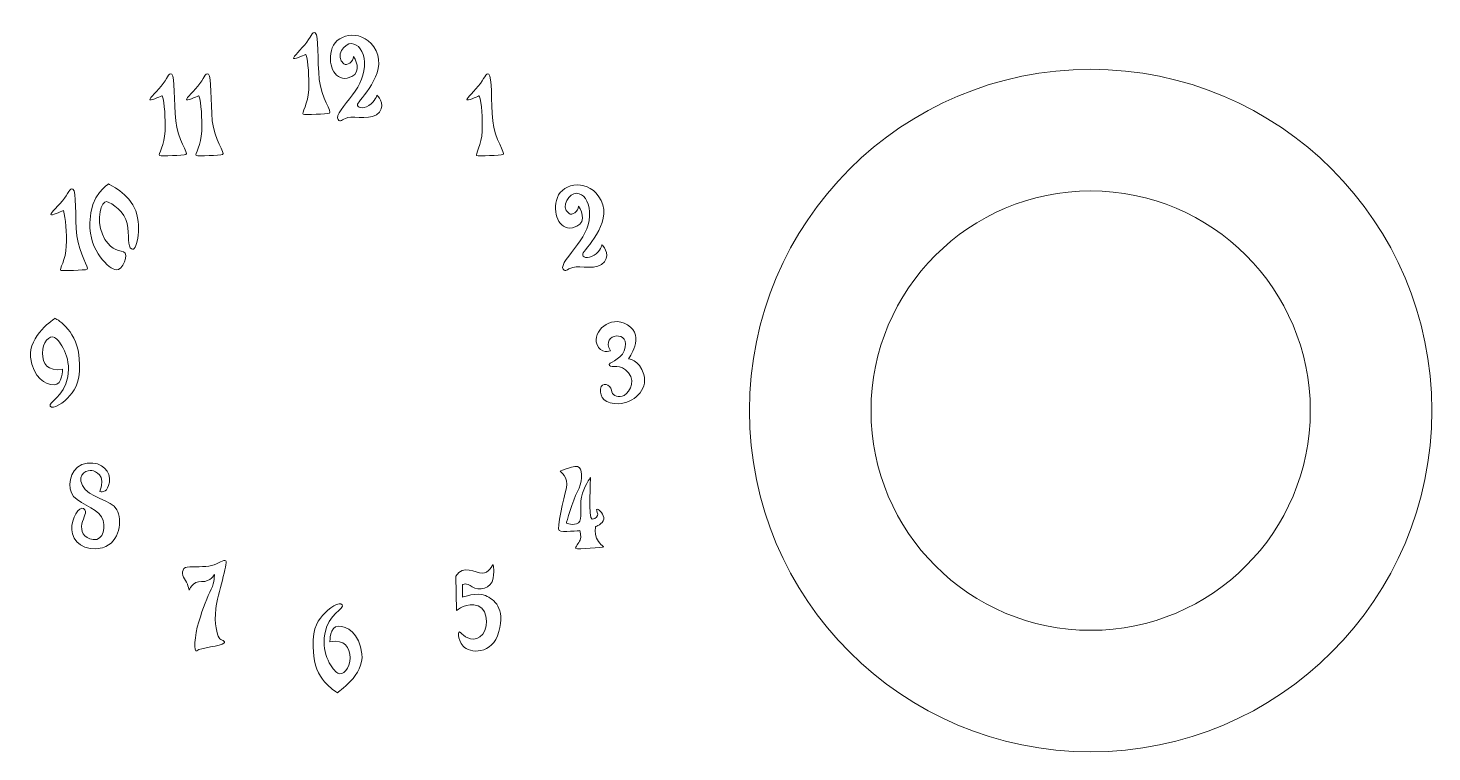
# Model space of a CAD drawing. Header units: inches. Extents: x -22.3 to 19.4, y -6.8 to 10.
# Drawn here: x -1.55 to 19.38, y -4.23 to 6.56 of the extents above; entities that cross this region are included whole.
import ezdxf

# ---------------------------------------------------------------- set-up
doc = ezdxf.new("R2010")
doc.units = ezdxf.units.IN
doc.header["$MEASUREMENT"] = 0
doc.layers.add('Layer 1', color=7, linetype='Continuous')

msp = doc.modelspace()

# ---------------------------------------------------------------- linework, layer by layer
at = {"layer": 'Layer 1', "color": 240, "lineweight": 9}
for points, knots in [([(2.592, 6.168), (2.592, 6.168), (2.445, 6.101), (2.413, 6.104), (2.413, 6.104), (2.381, 6.106), (2.48, 6.198), (2.576, 6.31), (2.576, 6.31), (2.673, 6.423), (2.683, 6.514), (2.734, 6.487), (2.734, 6.487), (2.785, 6.46), (2.764, 6.072), (2.793, 5.793), (2.793, 5.793), (2.823, 5.514), (2.986, 5.308), (2.946, 5.292), (2.946, 5.292), (2.906, 5.276), (2.579, 5.268), (2.552, 5.276), (2.552, 5.276), (2.525, 5.284), (2.63, 5.439), (2.635, 5.638), (2.635, 5.638), (2.641, 5.836), (2.63, 6.053), (2.592, 6.168)], [0, 0, 0, 0, 0.111111, 0.111111, 0.111111, 0.111111, 0.222222, 0.222222, 0.222222, 0.222222, 0.333333, 0.333333, 0.333333, 0.333333, 0.444444, 0.444444, 0.444444, 0.444444, 0.555556, 0.555556, 0.555556, 0.555556, 0.666667, 0.666667, 0.666667, 0.666667, 0.777778, 0.777778, 0.777778, 0.777778, 1, 1, 1, 1]), ([(3.16, 6.026), (3.203, 5.991), (3.302, 6.058), (3.302, 6.136), (3.302, 6.136), (3.369, 6.045), (3.417, 5.855), (3.211, 5.814), (3.211, 5.814), (3.005, 5.774), (2.906, 6.042), (2.986, 6.265), (2.986, 6.265), (3.067, 6.487), (3.468, 6.559), (3.64, 6.219), (3.64, 6.219), (3.811, 5.879), (3.377, 5.477), (3.364, 5.426), (3.364, 5.426), (3.351, 5.375), (3.436, 5.346), (3.533, 5.405), (3.533, 5.405), (3.629, 5.464), (3.651, 5.56), (3.651, 5.56), (3.651, 5.56), (3.651, 5.56), (3.785, 5.439), (3.688, 5.305), (3.688, 5.305), (3.592, 5.172), (3.321, 5.257), (3.219, 5.225), (3.219, 5.225), (3.117, 5.193), (3.115, 5.15), (3.072, 5.198), (3.072, 5.198), (3.029, 5.247), (3.168, 5.41), (3.286, 5.563), (3.286, 5.563), (3.404, 5.715), (3.474, 5.876), (3.466, 6.05), (3.466, 6.05), (3.458, 6.224), (3.372, 6.321), (3.273, 6.329), (3.273, 6.329), (3.174, 6.337), (3.016, 6.139), (3.16, 6.026)], [0, 0, 0, 0, 0.066667, 0.066667, 0.066667, 0.066667, 0.133333, 0.133333, 0.133333, 0.133333, 0.2, 0.2, 0.2, 0.2, 0.266667, 0.266667, 0.266667, 0.266667, 0.333333, 0.333333, 0.333333, 0.333333, 0.4, 0.4, 0.4, 0.4, 0.466667, 0.466667, 0.466667, 0.466667, 0.533333, 0.533333, 0.533333, 0.533333, 0.6, 0.6, 0.6, 0.6, 0.666667, 0.666667, 0.666667, 0.666667, 0.733333, 0.733333, 0.733333, 0.733333, 0.8, 0.8, 0.8, 0.8, 0.866667, 0.866667, 0.866667, 0.866667, 1, 1, 1, 1]), ([(0.452, 5.552), (0.452, 5.552), (0.305, 5.486), (0.272, 5.488), (0.272, 5.488), (0.24, 5.491), (0.339, 5.582), (0.436, 5.694), (0.436, 5.694), (0.532, 5.807), (0.543, 5.898), (0.594, 5.871), (0.594, 5.871), (0.645, 5.844), (0.623, 5.456), (0.653, 5.177), (0.653, 5.177), (0.682, 4.899), (0.846, 4.693), (0.806, 4.676), (0.806, 4.676), (0.765, 4.66), (0.439, 4.652), (0.412, 4.66), (0.412, 4.66), (0.385, 4.668), (0.489, 4.824), (0.495, 5.022), (0.495, 5.022), (0.5, 5.22), (0.489, 5.437), (0.452, 5.552)], [0, 0, 0, 0, 0.111111, 0.111111, 0.111111, 0.111111, 0.222222, 0.222222, 0.222222, 0.222222, 0.333333, 0.333333, 0.333333, 0.333333, 0.444444, 0.444444, 0.444444, 0.444444, 0.555556, 0.555556, 0.555556, 0.555556, 0.666667, 0.666667, 0.666667, 0.666667, 0.777778, 0.777778, 0.777778, 0.777778, 1, 1, 1, 1]), ([(0.998, 5.552), (0.998, 5.552), (0.851, 5.486), (0.819, 5.488), (0.819, 5.488), (0.787, 5.491), (0.886, 5.582), (0.982, 5.694), (0.982, 5.694), (1.079, 5.807), (1.09, 5.898), (1.14, 5.871), (1.14, 5.871), (1.191, 5.844), (1.17, 5.456), (1.199, 5.177), (1.199, 5.177), (1.229, 4.899), (1.392, 4.693), (1.352, 4.676), (1.352, 4.676), (1.312, 4.66), (0.985, 4.652), (0.958, 4.66), (0.958, 4.66), (0.931, 4.668), (1.036, 4.824), (1.041, 5.022), (1.041, 5.022), (1.047, 5.22), (1.036, 5.437), (0.998, 5.552)], [0, 0, 0, 0, 0.111111, 0.111111, 0.111111, 0.111111, 0.222222, 0.222222, 0.222222, 0.222222, 0.333333, 0.333333, 0.333333, 0.333333, 0.444444, 0.444444, 0.444444, 0.444444, 0.555556, 0.555556, 0.555556, 0.555556, 0.666667, 0.666667, 0.666667, 0.666667, 0.777778, 0.777778, 0.777778, 0.777778, 1, 1, 1, 1]), ([(5.178, 5.552), (5.178, 5.552), (5.031, 5.486), (4.999, 5.488), (4.999, 5.488), (4.967, 5.491), (5.066, 5.582), (5.162, 5.694), (5.162, 5.694), (5.259, 5.807), (5.27, 5.898), (5.32, 5.871), (5.32, 5.871), (5.371, 5.844), (5.35, 5.456), (5.379, 5.177), (5.379, 5.177), (5.409, 4.899), (5.572, 4.693), (5.532, 4.676), (5.532, 4.676), (5.492, 4.66), (5.165, 4.652), (5.138, 4.66), (5.138, 4.66), (5.112, 4.668), (5.216, 4.824), (5.221, 5.022), (5.221, 5.022), (5.227, 5.22), (5.216, 5.437), (5.178, 5.552)], [0, 0, 0, 0, 0.111111, 0.111111, 0.111111, 0.111111, 0.222222, 0.222222, 0.222222, 0.222222, 0.333333, 0.333333, 0.333333, 0.333333, 0.444444, 0.444444, 0.444444, 0.444444, 0.555556, 0.555556, 0.555556, 0.555556, 0.666667, 0.666667, 0.666667, 0.666667, 0.777778, 0.777778, 0.777778, 0.777778, 1, 1, 1, 1]), ([(14.29, 5.945), (17.098, 5.945), (19.375, 3.668), (19.375, 0.859), (19.375, 0.859), (19.375, -1.95), (17.098, -4.226), (14.29, -4.226), (14.29, -4.226), (11.481, -4.226), (9.204, -1.95), (9.204, 0.859), (9.204, 0.859), (9.204, 3.668), (11.481, 5.945), (14.29, 5.945)], [0, 0, 0, 0, 0.2, 0.2, 0.2, 0.2, 0.4, 0.4, 0.4, 0.4, 0.6, 0.6, 0.6, 0.6, 1, 1, 1, 1]), ([(-1.02, 3.841), (-1.02, 3.841), (-1.167, 3.774), (-1.2, 3.777), (-1.2, 3.777), (-1.232, 3.78), (-1.133, 3.871), (-1.036, 3.983), (-1.036, 3.983), (-0.94, 4.096), (-0.929, 4.187), (-0.878, 4.16), (-0.878, 4.16), (-0.827, 4.133), (-0.849, 3.745), (-0.819, 3.466), (-0.819, 3.466), (-0.79, 3.188), (-0.626, 2.981), (-0.666, 2.965), (-0.666, 2.965), (-0.707, 2.949), (-1.034, 2.941), (-1.06, 2.949), (-1.06, 2.949), (-1.087, 2.957), (-0.983, 3.113), (-0.977, 3.311), (-0.977, 3.311), (-0.972, 3.509), (-0.983, 3.726), (-1.02, 3.841)], [0, 0, 0, 0, 0.111111, 0.111111, 0.111111, 0.111111, 0.222222, 0.222222, 0.222222, 0.222222, 0.333333, 0.333333, 0.333333, 0.333333, 0.444444, 0.444444, 0.444444, 0.444444, 0.555556, 0.555556, 0.555556, 0.555556, 0.666667, 0.666667, 0.666667, 0.666667, 0.777778, 0.777778, 0.777778, 0.777778, 1, 1, 1, 1]), ([(-0.006, 3.271), (-0.06, 3.293), (-0.044, 3.475), (-0.07, 3.646), (-0.07, 3.646), (-0.097, 3.818), (-0.301, 3.957), (-0.376, 3.973), (-0.376, 3.973), (-0.451, 3.989), (-0.542, 3.711), (-0.44, 3.486), (-0.44, 3.486), (-0.338, 3.261), (-0.215, 3.25), (-0.124, 3.223), (-0.124, 3.223), (-0.033, 3.196), (-0.14, 2.945), (-0.236, 2.955), (-0.236, 2.955), (-0.333, 2.966), (-0.638, 3.229), (-0.628, 3.657), (-0.628, 3.657), (-0.617, 4.086), (-0.349, 4.236), (-0.349, 4.236), (-0.349, 4.236), (-0.349, 4.236), (-0.033, 4.097), (0.058, 3.834), (0.058, 3.834), (0.149, 3.571), (0.069, 3.202), (-0.006, 3.271)], [0, 0, 0, 0, 0.1, 0.1, 0.1, 0.1, 0.2, 0.2, 0.2, 0.2, 0.3, 0.3, 0.3, 0.3, 0.4, 0.4, 0.4, 0.4, 0.5, 0.5, 0.5, 0.5, 0.6, 0.6, 0.6, 0.6, 0.7, 0.7, 0.7, 0.7, 0.8, 0.8, 0.8, 0.8, 1, 1, 1, 1]), ([(6.515, 3.795), (6.558, 3.761), (6.657, 3.828), (6.657, 3.905), (6.657, 3.905), (6.724, 3.814), (6.773, 3.624), (6.566, 3.584), (6.566, 3.584), (6.36, 3.544), (6.261, 3.812), (6.341, 4.034), (6.341, 4.034), (6.422, 4.256), (6.823, 4.329), (6.995, 3.988), (6.995, 3.988), (7.166, 3.648), (6.732, 3.246), (6.719, 3.195), (6.719, 3.195), (6.706, 3.144), (6.791, 3.115), (6.888, 3.174), (6.888, 3.174), (6.984, 3.233), (7.006, 3.329), (7.006, 3.329), (7.006, 3.329), (7.006, 3.329), (7.14, 3.209), (7.043, 3.075), (7.043, 3.075), (6.947, 2.941), (6.676, 3.027), (6.574, 2.994), (6.574, 2.994), (6.473, 2.962), (6.47, 2.919), (6.427, 2.968), (6.427, 2.968), (6.384, 3.016), (6.523, 3.179), (6.641, 3.332), (6.641, 3.332), (6.759, 3.485), (6.829, 3.645), (6.821, 3.82), (6.821, 3.82), (6.813, 3.994), (6.727, 4.09), (6.628, 4.098), (6.628, 4.098), (6.529, 4.106), (6.371, 3.908), (6.515, 3.795)], [0, 0, 0, 0, 0.066667, 0.066667, 0.066667, 0.066667, 0.133333, 0.133333, 0.133333, 0.133333, 0.2, 0.2, 0.2, 0.2, 0.266667, 0.266667, 0.266667, 0.266667, 0.333333, 0.333333, 0.333333, 0.333333, 0.4, 0.4, 0.4, 0.4, 0.466667, 0.466667, 0.466667, 0.466667, 0.533333, 0.533333, 0.533333, 0.533333, 0.6, 0.6, 0.6, 0.6, 0.666667, 0.666667, 0.666667, 0.666667, 0.733333, 0.733333, 0.733333, 0.733333, 0.8, 0.8, 0.8, 0.8, 0.866667, 0.866667, 0.866667, 0.866667, 1, 1, 1, 1]), ([(14.29, 4.132), (16.097, 4.132), (17.563, 2.667), (17.563, 0.859), (17.563, 0.859), (17.563, -0.949), (16.097, -2.414), (14.29, -2.414), (14.29, -2.414), (12.482, -2.414), (11.016, -0.949), (11.016, 0.859), (11.016, 0.859), (11.016, 2.667), (12.482, 4.132), (14.29, 4.132)], [0, 0, 0, 0, 0.2, 0.2, 0.2, 0.2, 0.4, 0.4, 0.4, 0.4, 0.6, 0.6, 0.6, 0.6, 1, 1, 1, 1]), ([(-1.033, 1.476), (-1.033, 1.476), (-1.033, 1.245), (-1.159, 1.243), (-1.159, 1.243), (-1.284, 1.24), (-1.472, 1.347), (-1.51, 1.658), (-1.51, 1.658), (-1.547, 1.969), (-1.145, 2.236), (-1.145, 2.236), (-1.145, 2.236), (-1.145, 2.236), (-0.834, 2.076), (-0.792, 1.69), (-0.792, 1.69), (-0.749, 1.304), (-0.834, 1.194), (-0.923, 1.085), (-0.923, 1.085), (-1.011, 0.975), (-1.18, 0.87), (-1.218, 0.926), (-1.218, 0.926), (-1.255, 0.983), (-1.009, 1.06), (-0.955, 1.363), (-0.955, 1.363), (-0.901, 1.666), (-1.076, 1.902), (-1.151, 1.947), (-1.151, 1.947), (-1.226, 1.993), (-1.333, 1.872), (-1.333, 1.717), (-1.333, 1.717), (-1.333, 1.561), (-1.258, 1.438), (-1.033, 1.476)], [0, 0, 0, 0, 0.090909, 0.090909, 0.090909, 0.090909, 0.181818, 0.181818, 0.181818, 0.181818, 0.272727, 0.272727, 0.272727, 0.272727, 0.363636, 0.363636, 0.363636, 0.363636, 0.454545, 0.454545, 0.454545, 0.454545, 0.545455, 0.545455, 0.545455, 0.545455, 0.636364, 0.636364, 0.636364, 0.636364, 0.727273, 0.727273, 0.727273, 0.727273, 0.818182, 0.818182, 0.818182, 0.818182, 1, 1, 1, 1]), ([(7.134, 1.752), (7.134, 1.752), (6.989, 1.688), (6.927, 1.854), (6.927, 1.854), (6.866, 2.02), (7.115, 2.301), (7.388, 2.135), (7.388, 2.135), (7.661, 1.969), (7.399, 1.629), (7.399, 1.629), (7.399, 1.629), (7.399, 1.629), (7.56, 1.632), (7.629, 1.396), (7.629, 1.396), (7.699, 1.16), (7.463, 0.97), (7.259, 0.962), (7.259, 0.962), (7.056, 0.954), (6.97, 1.056), (6.984, 1.179), (6.984, 1.179), (6.997, 1.302), (7.139, 1.243), (7.147, 1.165), (7.147, 1.165), (7.155, 1.088), (7.225, 1.061), (7.305, 1.074), (7.305, 1.074), (7.385, 1.088), (7.523, 1.272), (7.401, 1.423), (7.401, 1.423), (7.28, 1.574), (7.155, 1.49), (7.117, 1.532), (7.117, 1.532), (7.08, 1.575), (7.281, 1.605), (7.337, 1.749), (7.337, 1.749), (7.464, 2.077), (6.969, 2.014), (7.134, 1.752)], [0, 0, 0, 0, 0.076923, 0.076923, 0.076923, 0.076923, 0.153846, 0.153846, 0.153846, 0.153846, 0.230769, 0.230769, 0.230769, 0.230769, 0.307692, 0.307692, 0.307692, 0.307692, 0.384615, 0.384615, 0.384615, 0.384615, 0.461538, 0.461538, 0.461538, 0.461538, 0.538462, 0.538462, 0.538462, 0.538462, 0.615385, 0.615385, 0.615385, 0.615385, 0.692308, 0.692308, 0.692308, 0.692308, 0.769231, 0.769231, 0.769231, 0.769231, 0.846154, 0.846154, 0.846154, 0.846154, 1, 1, 1, 1]), ([(-0.476, -0.347), (-0.438, -0.36), (-0.358, -0.355), (-0.336, -0.205), (-0.336, -0.205), (-0.315, -0.055), (-0.433, 0.103), (-0.666, 0.076), (-0.666, 0.076), (-0.899, 0.05), (-0.963, -0.216), (-0.902, -0.366), (-0.902, -0.366), (-0.84, -0.516), (-0.529, -0.583), (-0.451, -0.722), (-0.451, -0.722), (-0.374, -0.861), (-0.425, -1.084), (-0.575, -1.062), (-0.575, -1.062), (-0.725, -1.041), (-0.765, -0.931), (-0.744, -0.829), (-0.744, -0.829), (-0.722, -0.727), (-0.655, -0.647), (-0.719, -0.601), (-0.719, -0.601), (-0.784, -0.556), (-0.902, -0.746), (-0.896, -0.915), (-0.896, -0.915), (-0.891, -1.084), (-0.709, -1.26), (-0.438, -1.183), (-0.438, -1.183), (-0.168, -1.105), (-0.143, -0.765), (-0.224, -0.617), (-0.224, -0.617), (-0.304, -0.47), (-0.652, -0.441), (-0.738, -0.256), (-0.738, -0.256), (-0.824, -0.071), (-0.644, -0.02), (-0.596, -0.033), (-0.596, -0.033), (-0.548, -0.047), (-0.379, -0.092), (-0.476, -0.347)], [0, 0, 0, 0, 0.071429, 0.071429, 0.071429, 0.071429, 0.142857, 0.142857, 0.142857, 0.142857, 0.214286, 0.214286, 0.214286, 0.214286, 0.285714, 0.285714, 0.285714, 0.285714, 0.357143, 0.357143, 0.357143, 0.357143, 0.428571, 0.428571, 0.428571, 0.428571, 0.5, 0.5, 0.5, 0.5, 0.571429, 0.571429, 0.571429, 0.571429, 0.642857, 0.642857, 0.642857, 0.642857, 0.714286, 0.714286, 0.714286, 0.714286, 0.785714, 0.785714, 0.785714, 0.785714, 0.857143, 0.857143, 0.857143, 0.857143, 1, 1, 1, 1]), ([(6.383, -0.045), (6.383, -0.045), (6.512, -0.131), (6.475, -0.292), (6.475, -0.292), (6.437, -0.452), (6.325, -0.902), (6.367, -0.929), (6.367, -0.929), (6.41, -0.956), (6.678, -0.929), (6.678, -0.929), (6.678, -0.929), (6.678, -0.929), (6.701, -1.024), (6.681, -1.07), (6.681, -1.07), (6.661, -1.115), (6.599, -1.174), (6.617, -1.196), (6.617, -1.196), (6.634, -1.217), (7.033, -1.172), (7.033, -1.172), (7.033, -1.172), (7.033, -1.172), (6.955, -1.114), (6.925, -1.042), (6.925, -1.042), (6.894, -0.969), (6.909, -0.87), (6.909, -0.87), (6.909, -0.87), (6.909, -0.87), (7.026, -0.829), (7.033, -0.759), (7.033, -0.759), (7.04, -0.689), (6.966, -0.616), (6.935, -0.609), (6.935, -0.609), (6.905, -0.602), (6.942, -0.659), (6.942, -0.683), (6.942, -0.683), (6.942, -0.707), (6.921, -0.759), (6.86, -0.759), (6.86, -0.759), (6.8, -0.759), (6.836, -0.136), (6.836, -0.136), (6.836, -0.136), (6.836, -0.136), (6.732, -0.278), (6.7, -0.428), (6.7, -0.428), (6.667, -0.578), (6.726, -0.76), (6.654, -0.811), (6.654, -0.811), (6.582, -0.862), (6.475, -0.817), (6.475, -0.817), (6.475, -0.817), (6.475, -0.817), (6.571, -0.476), (6.641, -0.348), (6.641, -0.348), (6.71, -0.219), (6.721, -0.042), (6.667, 0.011), (6.667, 0.011), (6.614, 0.065), (6.383, -0.045), (6.383, -0.045)], [0, 0, 0, 0, 0.05, 0.05, 0.05, 0.05, 0.1, 0.1, 0.1, 0.1, 0.15, 0.15, 0.15, 0.15, 0.2, 0.2, 0.2, 0.2, 0.25, 0.25, 0.25, 0.25, 0.3, 0.3, 0.3, 0.3, 0.35, 0.35, 0.35, 0.35, 0.4, 0.4, 0.4, 0.4, 0.45, 0.45, 0.45, 0.45, 0.5, 0.5, 0.5, 0.5, 0.55, 0.55, 0.55, 0.55, 0.6, 0.6, 0.6, 0.6, 0.65, 0.65, 0.65, 0.65, 0.7, 0.7, 0.7, 0.7, 0.75, 0.75, 0.75, 0.75, 0.8, 0.8, 0.8, 0.8, 0.85, 0.85, 0.85, 0.85, 0.9, 0.9, 0.9, 0.9, 1, 1, 1, 1]), ([(0.854, -1.818), (0.854, -1.818), (0.83, -1.703), (0.785, -1.647), (0.785, -1.647), (0.739, -1.59), (0.739, -1.481), (0.825, -1.472), (0.825, -1.472), (0.911, -1.464), (1.09, -1.475), (1.189, -1.448), (1.189, -1.448), (1.288, -1.422), (1.369, -1.352), (1.401, -1.381), (1.401, -1.381), (1.433, -1.411), (1.278, -1.872), (1.251, -2.094), (1.251, -2.094), (1.224, -2.316), (1.27, -2.48), (1.299, -2.525), (1.299, -2.525), (1.328, -2.571), (1.406, -2.566), (1.371, -2.608), (1.371, -2.608), (1.336, -2.651), (1.012, -2.675), (0.967, -2.718), (0.967, -2.718), (0.921, -2.761), (0.932, -2.491), (0.996, -2.287), (0.996, -2.287), (1.061, -2.083), (1.125, -1.912), (1.181, -1.802), (1.181, -1.802), (1.237, -1.692), (1.229, -1.585), (1.229, -1.585), (1.229, -1.585), (1.229, -1.585), (1.178, -1.695), (1.039, -1.687), (1.039, -1.687), (0.9, -1.679), (0.854, -1.818), (0.854, -1.818)], [0, 0, 0, 0, 0.071429, 0.071429, 0.071429, 0.071429, 0.142857, 0.142857, 0.142857, 0.142857, 0.214286, 0.214286, 0.214286, 0.214286, 0.285714, 0.285714, 0.285714, 0.285714, 0.357143, 0.357143, 0.357143, 0.357143, 0.428571, 0.428571, 0.428571, 0.428571, 0.5, 0.5, 0.5, 0.5, 0.571429, 0.571429, 0.571429, 0.571429, 0.642857, 0.642857, 0.642857, 0.642857, 0.714286, 0.714286, 0.714286, 0.714286, 0.785714, 0.785714, 0.785714, 0.785714, 0.857143, 0.857143, 0.857143, 0.857143, 1, 1, 1, 1]), ([(4.828, -1.609), (4.828, -1.609), (4.839, -2.118), (4.839, -2.118), (4.839, -2.118), (4.839, -2.118), (4.994, -1.984), (5.16, -2.051), (5.16, -2.051), (5.327, -2.118), (5.319, -2.431), (5.187, -2.514), (5.187, -2.514), (5.056, -2.597), (4.938, -2.493), (4.898, -2.447), (4.898, -2.447), (4.858, -2.402), (4.844, -2.544), (4.935, -2.651), (4.935, -2.651), (5.027, -2.758), (5.377, -2.788), (5.471, -2.434), (5.471, -2.434), (5.565, -2.08), (5.402, -1.954), (5.27, -1.898), (5.27, -1.898), (5.139, -1.842), (4.927, -1.92), (4.927, -1.92), (4.927, -1.92), (4.927, -1.92), (4.927, -1.735), (4.927, -1.735), (4.927, -1.735), (4.927, -1.735), (4.986, -1.695), (5.072, -1.767), (5.072, -1.767), (5.158, -1.839), (5.364, -1.791), (5.386, -1.638), (5.386, -1.638), (5.407, -1.486), (5.38, -1.435), (5.38, -1.435), (5.38, -1.435), (5.38, -1.435), (5.319, -1.569), (5.219, -1.563), (5.219, -1.563), (5.12, -1.558), (4.938, -1.429), (4.828, -1.609)], [0, 0, 0, 0, 0.066667, 0.066667, 0.066667, 0.066667, 0.133333, 0.133333, 0.133333, 0.133333, 0.2, 0.2, 0.2, 0.2, 0.266667, 0.266667, 0.266667, 0.266667, 0.333333, 0.333333, 0.333333, 0.333333, 0.4, 0.4, 0.4, 0.4, 0.466667, 0.466667, 0.466667, 0.466667, 0.533333, 0.533333, 0.533333, 0.533333, 0.6, 0.6, 0.6, 0.6, 0.666667, 0.666667, 0.666667, 0.666667, 0.733333, 0.733333, 0.733333, 0.733333, 0.8, 0.8, 0.8, 0.8, 0.866667, 0.866667, 0.866667, 0.866667, 1, 1, 1, 1]), ([(2.951, -2.584), (2.951, -2.584), (2.951, -2.353), (3.077, -2.351), (3.077, -2.351), (3.203, -2.348), (3.391, -2.455), (3.428, -2.766), (3.428, -2.766), (3.466, -3.077), (3.064, -3.344), (3.064, -3.344), (3.064, -3.344), (3.064, -3.344), (2.753, -3.184), (2.71, -2.798), (2.71, -2.798), (2.667, -2.412), (2.753, -2.302), (2.842, -2.192), (2.842, -2.192), (2.93, -2.083), (3.099, -1.978), (3.136, -2.034), (3.136, -2.034), (3.174, -2.091), (2.927, -2.168), (2.874, -2.471), (2.874, -2.471), (2.82, -2.774), (2.994, -3.01), (3.069, -3.055), (3.069, -3.055), (3.144, -3.101), (3.251, -2.98), (3.251, -2.825), (3.251, -2.825), (3.251, -2.669), (3.176, -2.546), (2.951, -2.584)], [0, 0, 0, 0, 0.090909, 0.090909, 0.090909, 0.090909, 0.181818, 0.181818, 0.181818, 0.181818, 0.272727, 0.272727, 0.272727, 0.272727, 0.363636, 0.363636, 0.363636, 0.363636, 0.454545, 0.454545, 0.454545, 0.454545, 0.545455, 0.545455, 0.545455, 0.545455, 0.636364, 0.636364, 0.636364, 0.636364, 0.727273, 0.727273, 0.727273, 0.727273, 0.818182, 0.818182, 0.818182, 0.818182, 1, 1, 1, 1])]:
    msp.add_open_spline(points, degree=3, knots=knots, dxfattribs=at)

doc.saveas('drawing.dxf')
